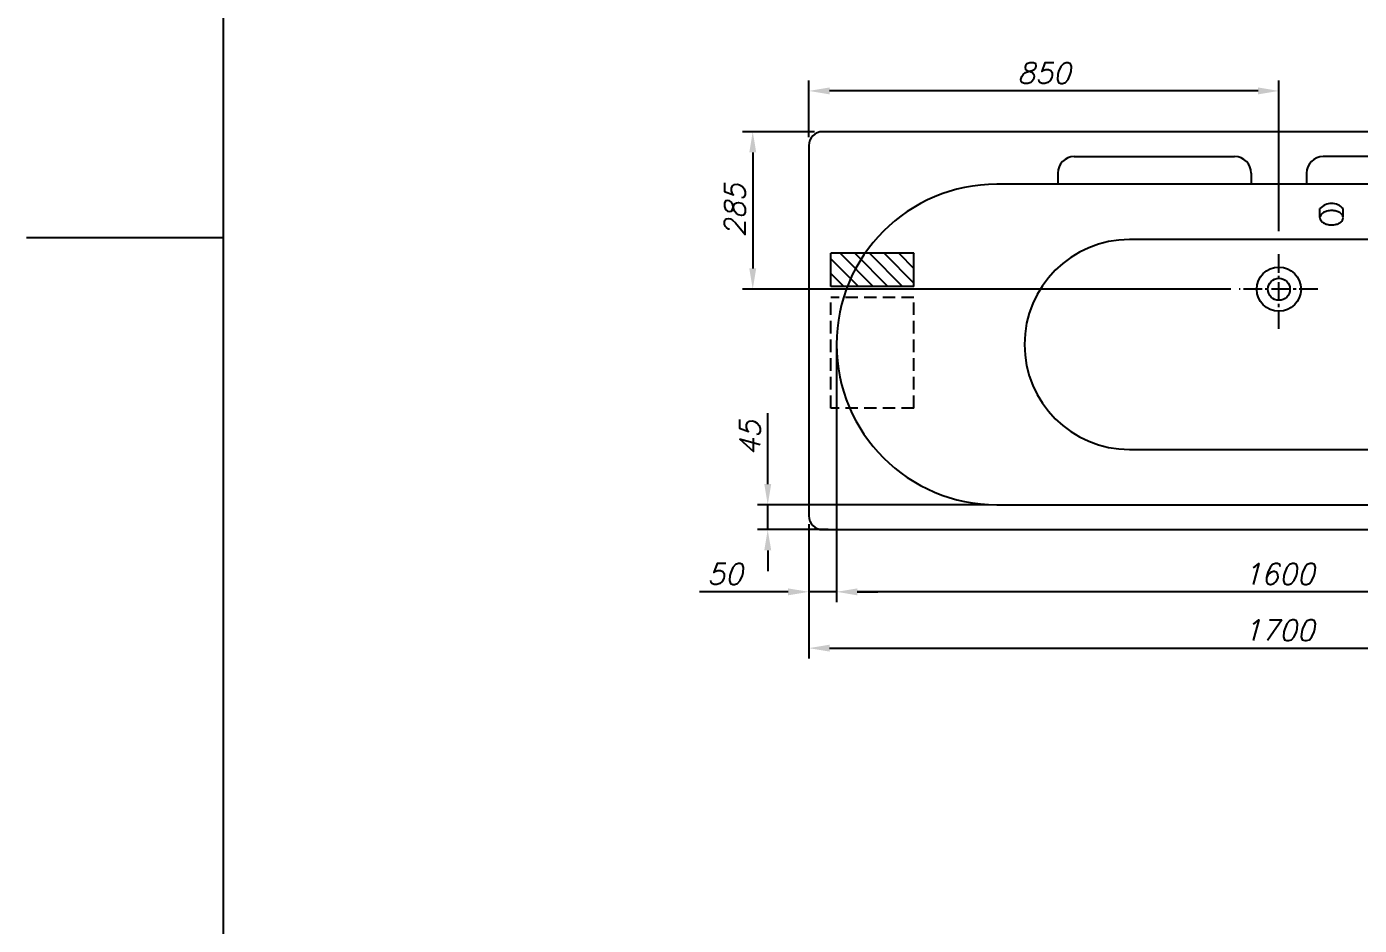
# Model space of a CAD drawing. Extents: x -6398 to -2198, y -3137 to 2803.
# Drawn here: x -6398 to -3988, y -1411 to 215 of the extents above; entities that cross this region are included whole.
import ezdxf

# ---------------------------------------------------------------- set-up
doc = ezdxf.new("R2010")
doc.units = 0
doc.header["$LTSCALE"] = 45
doc.header["$MEASUREMENT"] = 0
doc.linetypes.add('CENTER2', pattern=[1.125, 0.75, -0.125, 0.125, -0.125])
doc.linetypes.add('DASHED', pattern=[0.75, 0.5, -0.25])
doc.layers.get('DEFPOINTS').update_dxf_attribs({"linetype": 'CONTINUOUS'})
for name, color, linetype in [('CENTRO', 1, 'CENTER2'), ('ESTREITA', 1, 'CONTINUOUS'), ('LARGA', 7, 'CONTINUOUS'), ('RAHMEN07', 5, 'CONTINUOUS'), ('TRACEJADA', 3, 'DASHED')]:
    doc.layers.add(name, color=color, linetype=linetype)
doc.styles.add('FABIO', font='romans.shx', dxfattribs={"oblique": 15})
doc.dimstyles.new('FABIO_AGUIAR', dxfattribs={"dimscale": 15, "dimtxt": 2.5, "dimasz": 2.5, "dimexe": 1.25, "dimexo": 1, "dimgap": 0.9, "dimtad": 1, "dimtxsty": 'FABIO', "dimcen": 2.5, "dimclrt": 3, "dimazin": 3, "dimtfac": 1, "dimtmove": 0, "dimatfit": 3, "dimtolj": 1, "dimtzin": 0})

# ---------------------------------------------------------------- blocks, each defined once
blk = doc.blocks.new('*D8')
at = {"layer": 'DEFPOINTS', "color": 0}
for p in [(-4933.8, -520.1), (-4983.8, -669.9), (-4933.8, -807.4)]:
    blk.add_point(p, dxfattribs=at)
at = {"layer": 'ESTREITA', "color": 0}
for p, q in [((-4933.8, -535.1), (-4933.8, -826.2)), ((-4983.8, -684.9), (-4983.8, -826.2)), ((-5021.3, -807.4), (-5181.8, -807.4)), ((-4933.8, -807.4), (-4983.8, -807.4)), ((-4896.3, -807.4), (-4858.8, -807.4))]:
    blk.add_line(p, q, dxfattribs=at)
for points in [[(-5021.3, -801.2), (-5021.3, -813.7), (-4983.8, -807.4)], [(-4896.3, -801.2), (-4896.3, -813.7), (-4933.8, -807.4)]]:
    blk.add_solid(points, dxfattribs=at)
at = {"layer": 'ESTREITA', "color": 3, "insert": (-5135.7, -775.2), "char_height": 37.5, "attachment_point": 5, "style": 'FABIO'}
blk.add_mtext('\\A1;50', dxfattribs=at)
blk = doc.blocks.new('*D1')
at = {"layer": 'DEFPOINTS', "color": 0}
for p in [(-4983.8, -669.9), (-3283.8, -669.9), (-3283.8, -909.3)]:
    blk.add_point(p, dxfattribs=at)
at = {"layer": 'ESTREITA', "color": 0}
for p, q in [((-4983.8, -684.9), (-4983.8, -928)), ((-3283.8, -684.9), (-3283.8, -928)), ((-4946.3, -909.3), (-3321.3, -909.3))]:
    blk.add_line(p, q, dxfattribs=at)
for points in [[(-4946.3, -903), (-4946.3, -915.5), (-4983.8, -909.3)], [(-3321.3, -903), (-3321.3, -915.5), (-3283.8, -909.3)]]:
    blk.add_solid(points, dxfattribs=at)
at = {"layer": 'ESTREITA', "color": 3, "insert": (-4133.8, -877), "char_height": 37.5, "attachment_point": 5, "style": 'FABIO'}
blk.add_mtext('\\A1;1700', dxfattribs=at)
blk = doc.blocks.new('*D6')
at = {"layer": 'DEFPOINTS', "color": 0}
for p in [(-4983.8, 98.8), (-4983.8, 0.1), (-4133.8, -169.9)]:
    blk.add_point(p, dxfattribs=at)
at = {"layer": 'ESTREITA', "color": 0}
for p, q in [((-4983.8, 15.1), (-4983.8, 117.6)), ((-4171.3, 98.8), (-4946.3, 98.8)), ((-4133.8, -154.9), (-4133.8, 117.6))]:
    blk.add_line(p, q, dxfattribs=at)
for points in [[(-4946.3, 105.1), (-4946.3, 92.6), (-4983.8, 98.8)], [(-4171.3, 105.1), (-4171.3, 92.6), (-4133.8, 98.8)]]:
    blk.add_solid(points, dxfattribs=at)
at = {"layer": 'ESTREITA', "color": 3, "insert": (-4558.8, 131.1), "char_height": 37.5, "attachment_point": 5, "style": 'FABIO'}
blk.add_mtext('\\A1;850', dxfattribs=at)
blk = doc.blocks.new('*D7')
at = {"layer": 'DEFPOINTS', "color": 0}
for p in [(-4958.8, 25.1), (-5085.3, -259.9), (-4205.5, -259.9)]:
    blk.add_point(p, dxfattribs=at)
at = {"layer": 'ESTREITA', "color": 0}
for p, q in [((-4973.8, 25.1), (-5104, 25.1)), ((-5085.3, -12.4), (-5085.3, -222.4)), ((-4220.5, -259.9), (-5104, -259.9))]:
    blk.add_line(p, q, dxfattribs=at)
for points in [[(-5091.5, -12.4), (-5079, -12.4), (-5085.3, 25.1)], [(-5091.5, -222.4), (-5079, -222.4), (-5085.3, -259.9)]]:
    blk.add_solid(points, dxfattribs=at)
at = {"layer": 'ESTREITA', "color": 3, "insert": (-5117.5, -117.4), "char_height": 37.5, "attachment_point": 5, "rotation": 90, "style": 'FABIO'}
blk.add_mtext('\\A1;285', dxfattribs=at)
blk = doc.blocks.new('*D2')
at = {"layer": 'DEFPOINTS', "color": 0}
for p in [(-4933.8, -339.9), (-3333.8, -359.9), (-4933.8, -807.4)]:
    blk.add_point(p, dxfattribs=at)
at = {"layer": 'ESTREITA', "color": 0}
for p, q in [((-4933.8, -354.9), (-4933.8, -826.2)), ((-3333.8, -374.9), (-3333.8, -826.2)), ((-3371.3, -807.4), (-4896.3, -807.4))]:
    blk.add_line(p, q, dxfattribs=at)
for points in [[(-4896.3, -801.2), (-4896.3, -813.7), (-4933.8, -807.4)], [(-3371.3, -801.2), (-3371.3, -813.7), (-3333.8, -807.4)]]:
    blk.add_solid(points, dxfattribs=at)
at = {"layer": 'ESTREITA', "color": 3, "insert": (-4133.8, -775.2), "char_height": 37.5, "attachment_point": 5, "style": 'FABIO'}
blk.add_mtext('\\A1;1600', dxfattribs=at)
blk = doc.blocks.new('*D16')
at = {"layer": 'DEFPOINTS', "color": 0}
for p in [(-4643.8, -649.9), (-5058.2, -694.9), (-4933.8, -694.9)]:
    blk.add_point(p, dxfattribs=at)
at = {"layer": 'ESTREITA', "color": 0}
for p, q in [((-5058.2, -612.4), (-5058.2, -484.1)), ((-4658.8, -649.9), (-5076.9, -649.9)), ((-5058.2, -694.9), (-5058.2, -649.9)), ((-4948.8, -694.9), (-5076.9, -694.9)), ((-5058.2, -732.4), (-5058.2, -769.9))]:
    blk.add_line(p, q, dxfattribs=at)
for points in [[(-5064.4, -612.4), (-5051.9, -612.4), (-5058.2, -649.9)], [(-5064.4, -732.4), (-5051.9, -732.4), (-5058.2, -694.9)]]:
    blk.add_solid(points, dxfattribs=at)
at = {"layer": 'ESTREITA', "color": 3, "insert": (-5090.4, -529.5), "char_height": 37.5, "attachment_point": 5, "rotation": 90, "style": 'FABIO'}
blk.add_mtext('\\A1;45', dxfattribs=at)

msp = doc.modelspace()

# ---------------------------------------------------------------- hatches: boundary and pattern name
at = {"layer": 'ESTREITA'}
h = msp.add_hatch(dxfattribs=at)
h.set_pattern_fill('ANSI31', color=256, scale=150, style=0)
h.set_pattern_definition([(135, (-4459.818, -238.21), (13.25825, 13.25825), [])])
h.paths.add_polyline_path([(-4863.02, -194.926), (-4920.43, -254.926), (-4793.81, -254.926), (-4793.81, -194.926)])
h.paths.add_polyline_path([(-4943.81, -254.926), (-4920.43, -254.926), (-4863.02, -194.926), (-4939.022, -194.926, 0.00783966), (-4943.81, -204.787)])

# ---------------------------------------------------------------- linework, layer by layer
at = {"layer": 'CENTRO'}
for p, q in [((-4133.81, -331.599), (-4133.81, -193.418)), ((-4063.112, -259.926), (-4205.467, -259.926))]:
    msp.add_line(p, q, dxfattribs=at)
at = {"layer": 'LARGA'}
for p, q in [((-3308.81, 25.074), (-4958.81, 25.074)), ((-4983.81, 0.074), (-4983.81, -669.926)), ((-4503.81, -19.926), (-4213.81, -19.926)), ((-3763.81, -19.926), (-4053.81, -19.926)), ((-3623.81, -69.926), (-4643.81, -69.926)), ((-4533.81, -49.926), (-4533.81, -69.926)), ((-4183.81, -49.926), (-4183.81, -69.926)), ((-4083.81, -49.926), (-4083.81, -69.926)), ((-4059.482, -129.984), (-4059.482, -113.982)), ((-4017.624, -129.728), (-4017.624, -113.982)), ((-3863.81, -169.926), (-4403.81, -169.926)), ((-4793.81, -194.926), (-4943.81, -194.926)), ((-4943.81, -254.926), (-4943.81, -194.926)), ((-4793.81, -254.926), (-4793.81, -194.926)), ((-4793.81, -254.926), (-4943.81, -254.926)), ((-4403.81, -549.926), (-3863.81, -549.926)), ((-4643.81, -649.926), (-3623.81, -649.926)), ((-4958.81, -694.926), (-3308.81, -694.926))]:
    msp.add_line(p, q, dxfattribs=at)
msp.add_lwpolyline([(-4017.578, -130.597, 0.14818852), (-4018.976, -125.985, 0.10711465), (-4023.718, -121.397, 0.07610788), (-4030.161, -118.646, 0.06299512), (-4038.542, -117.586, 0.06299512), (-4046.923, -118.646, 0.07610788), (-4053.365, -121.397, 0.10711465), (-4058.107, -125.985, 0.14818852), (-4059.505, -130.597, 0.14818852), (-4058.107, -135.21, 0.10711465), (-4053.365, -139.798, 0.07610788), (-4046.923, -142.549, 0.06299512), (-4038.542, -143.609, 0.06299512), (-4030.161, -142.549, 0.07610788), (-4023.718, -139.798, 0.10711465), (-4018.976, -135.21, 0.14818852)], format="xyb", close=True, dxfattribs=at)
for radius in [40, 20]:
    msp.add_circle((-4133.81, -259.926), radius, dxfattribs=at)
for centre, radius, start, end in [((-4958.81, 0.074), 25, 90, 180), ((-4503.81, -49.926), 30, 90, 180), ((-4213.81, -49.926), 30, 0, 90), ((-4053.81, -49.926), 30, 90, 180), ((-4643.81, -359.926), 290, 90, 270), ((-4038.553, -132.58), 27.998, 41.624818, 138.375182), ((-4403.81, -359.926), 190, 90, 270), ((-4958.81, -669.926), 25, 180, 270)]:
    msp.add_arc(centre, radius, start, end, dxfattribs=at)
msp.add_point((-4983.81, -694.926), dxfattribs=at)
at = {"layer": 'RAHMEN07'}
for p, q in [((-6042.344, -2036.75), (-6042.344, 2703.25)), ((-6042.344, -166.75), (-6398.344, -166.75))]:
    msp.add_line(p, q, dxfattribs=at)
at = {"layer": 'TRACEJADA'}
for p, q in [((-4943.81, -474.926), (-4943.81, -274.926)), ((-4793.81, -274.926), (-4943.81, -274.926)), ((-4793.81, -474.926), (-4793.81, -274.926)), ((-4793.81, -474.926), (-4943.81, -474.926))]:
    msp.add_line(p, q, dxfattribs=at)

# ---------------------------------------------------------------- dimensions: what is measured, and where the dimension line sits
at = {"layer": 'ESTREITA'}
for base, p1, p2, angle, picture, middle in [((-4983.81, 98.849), (-4133.81, -169.926), (-4983.81, 0.074), 180, '*D6', (-4558.81, 131.099)), ((-5085.252, -259.926), (-4958.81, 25.074), (-4205.467, -259.926), 90, '*D7', (-5117.502, -117.426)), ((-4933.81, -807.413), (-3333.81, -359.926), (-4933.81, -339.923), 180, '*D2', (-4133.81, -775.163)), ((-3283.81, -909.295), (-4983.81, -669.926), (-3283.81, -669.926), 180, '*D1', (-4133.81, -877.045))]:
    dim = msp.add_linear_dim(base=base, p1=p1, p2=p2, angle=angle, dimstyle='FABIO_AGUIAR', dxfattribs=at)
    dim.commit()
    dim.dimension.update_dxf_attribs({"geometry": picture, "text_midpoint": middle})
for base, p1, p2, angle, picture, middle in [((-5058.191, -694.926), (-4643.81, -649.926), (-4933.81, -694.926), 90, '*D16', (-5058.191, -529.505)), ((-4933.81, -807.413), (-4983.81, -669.926), (-4933.81, -520.075), 180, '*D8', (-5135.739, -807.413))]:
    dim = msp.add_linear_dim(base=base, p1=p1, p2=p2, angle=angle, dimstyle='FABIO_AGUIAR', dxfattribs=at)
    dim.commit()
    dim.dimension.update_dxf_attribs({"geometry": picture, "text_midpoint": middle, "dimtype": 160})

doc.saveas('drawing.dxf')
